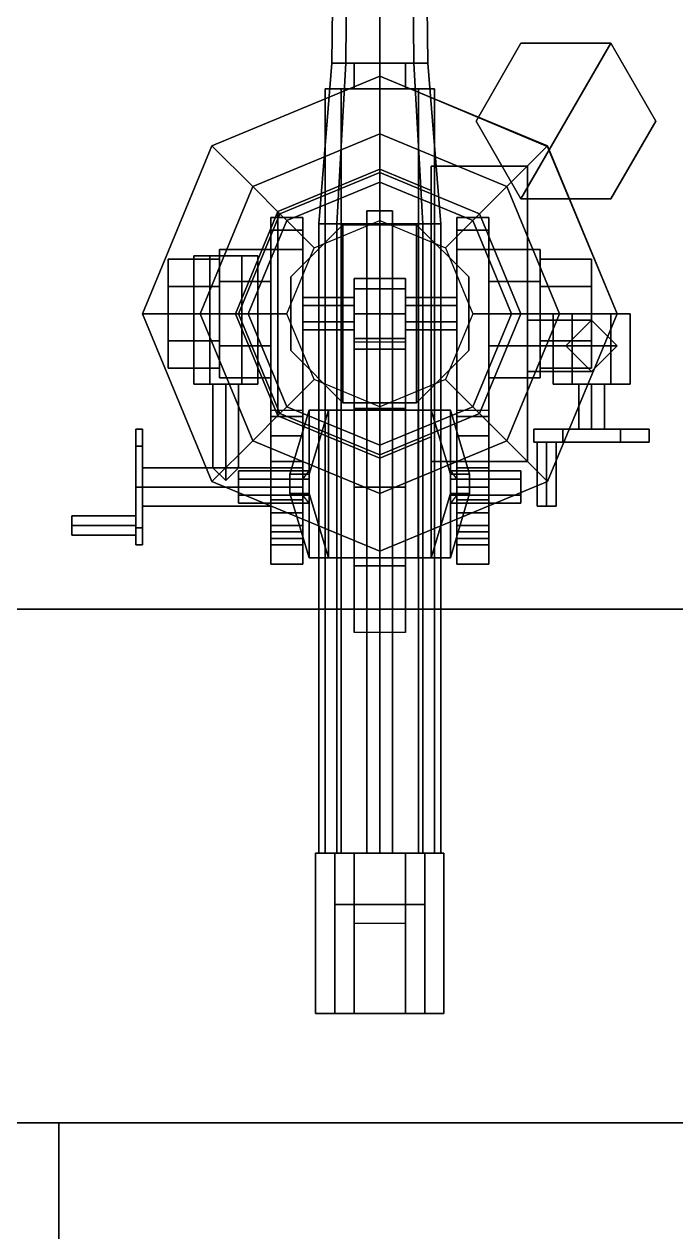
# Model space of a CAD drawing. Extents: x -1.8 to 1.8, y -6.4 to 6.5.
# Drawn here: x -0.554 to 0.461, y 3.57 to 5.451 of the extents above; entities that cross this region are included whole.
import ezdxf

# ---------------------------------------------------------------- set-up
doc = ezdxf.new("R2010")
doc.units = 0
doc.layers.get('0').update_dxf_attribs({"linetype": 'CONTINUOUS'})
for name, color, linetype in [('GUN', 1, 'CONTINUOUS'), ('SLEEVE', 5, 'CONTINUOUS'), ('TURRET', 2, 'CONTINUOUS')]:
    doc.layers.add(name, color=color, linetype=linetype)

msp = doc.modelspace()

# ---------------------------------------------------------------- linework, layer by layer
for points in [[(-1.57, 6, 1.16), (-1.57, 4.54, 1.16), (1.57, 4.54, 1.16), (1.57, 6, 1.16)], [(0, 5.37, 1.16), (-0.2616, 5.2616, 1.16), (-0.2616, 5.2616, 1.37), (0, 5.37, 1.37)], [(0, 5.37, 1.37), (-0.2616, 5.2616, 1.37), (-0.198, 5.198, 1.37), (0, 5.28, 1.37)], [(0.2616, 5.26, 1.16), (0, 5.37, 1.16), (0, 5.37, 1.37), (0.2616, 5.2616, 1.37)], [(0.2616, 5.2616, 1.37), (0, 5.37, 1.37), (0, 5.28, 1.37), (0.198, 5.198, 1.37)], [(0, 5.28, 1.37), (-0.198, 5.198, 1.37), (-0.1556, 5.1556, 1.51), (0, 5.22, 1.51)], [(0.198, 5.198, 1.37), (0, 5.28, 1.37), (0, 5.22, 1.51), (0.1556, 5.1556, 1.51)], [(-0.2616, 5.2616, 1.16), (-0.37, 5, 1.16), (-0.37, 5, 1.37), (-0.2616, 5.2616, 1.37)], [(-0.2616, 5.2616, 1.37), (-0.37, 5, 1.37), (-0.28, 5, 1.37), (-0.198, 5.198, 1.37)], [(0.37, 5, 1.37), (0.2616, 5.2616, 1.37), (0.198, 5.198, 1.37), (0.28, 5, 1.37)], [(0.37, 5, 1.16), (0.2616, 5.26, 1.16), (0.2616, 5.2616, 1.37), (0.37, 5, 1.37)], [(-0.145, 5.145, 1.58), (0, 5.205, 1.58), (0, 5.22, 1.51), (-0.1556, 5.1556, 1.51)], [(0, 5.205, 1.58), (0.145, 5.145, 1.58), (0.1556, 5.1556, 1.51), (0, 5.22, 1.51)], [(-0.198, 5.198, 1.37), (-0.28, 5, 1.37), (-0.22, 5, 1.51), (-0.1556, 5.1556, 1.51)], [(-0.1025, 5.1025, 2.16), (0, 5.145, 2.16), (0, 5.205, 1.58), (-0.145, 5.145, 1.58)], [(0, 5.145, 2.16), (0.1025, 5.1025, 2.16), (0.145, 5.145, 1.58), (0, 5.205, 1.58)], [(0.28, 5, 1.37), (0.198, 5.198, 1.37), (0.1556, 5.1556, 1.51), (0.22, 5, 1.51)], [(-0.205, 5, 1.58), (-0.145, 5.145, 1.58), (-0.1556, 5.1556, 1.51), (-0.22, 5, 1.51)], [(0.145, 5.145, 1.58), (0.205, 5, 1.58), (0.22, 5, 1.51), (0.1556, 5.1556, 1.51)], [(-0.145, 5, 2.16), (-0.1025, 5.1025, 2.16), (-0.145, 5.145, 1.58), (-0.205, 5, 1.58)], [(0.1025, 5.1025, 2.16), (0.145, 5, 2.16), (0.205, 5, 1.58), (0.145, 5.145, 1.58)], [(-0.37, 5, 1.16), (-0.2616, 4.7384, 1.16), (-0.2616, 4.7384, 1.37), (-0.37, 5, 1.37)], [(-0.37, 5, 1.37), (-0.2616, 4.7384, 1.37), (-0.198, 4.802, 1.37), (-0.28, 5, 1.37)], [(-0.28, 5, 1.37), (-0.198, 4.802, 1.37), (-0.1556, 4.8444, 1.51), (-0.22, 5, 1.51)], [(-0.145, 4.855, 1.58), (-0.205, 5, 1.58), (-0.22, 5, 1.51), (-0.1556, 4.8444, 1.51)], [(-0.1025, 4.8975, 2.16), (-0.145, 5, 2.16), (-0.205, 5, 1.58), (-0.145, 4.855, 1.58)], [(0.145, 5, 2.16), (0.1025, 4.8975, 2.16), (0.145, 4.855, 1.58), (0.205, 5, 1.58)], [(0.205, 5, 1.58), (0.145, 4.855, 1.58), (0.1556, 4.8444, 1.51), (0.22, 5, 1.51)], [(0.198, 4.802, 1.37), (0.28, 5, 1.37), (0.22, 5, 1.51), (0.1556, 4.8444, 1.51)], [(0.2616, 4.7384, 1.37), (0.37, 5, 1.37), (0.28, 5, 1.37), (0.198, 4.802, 1.37)], [(0.2616, 4.7384, 1.16), (0.37, 5, 1.16), (0.37, 5, 1.37), (0.2616, 4.7384, 1.37)], [(0, 4.855, 2.16), (-0.1025, 4.8975, 2.16), (-0.145, 4.855, 1.58), (0, 4.795, 1.58)], [(0.1025, 4.8975, 2.16), (0, 4.855, 2.16), (0, 4.795, 1.58), (0.145, 4.855, 1.58)], [(0, 4.795, 1.58), (-0.145, 4.855, 1.58), (-0.1556, 4.8444, 1.51), (0, 4.78, 1.51)], [(0.145, 4.855, 1.58), (0, 4.795, 1.58), (0, 4.78, 1.51), (0.1556, 4.8444, 1.51)], [(-0.198, 4.802, 1.37), (0, 4.72, 1.37), (0, 4.78, 1.51), (-0.1556, 4.8444, 1.51)], [(0, 4.72, 1.37), (0.198, 4.802, 1.37), (0.1556, 4.8444, 1.51), (0, 4.78, 1.51)], [(-0.2616, 4.7384, 1.37), (0, 4.63, 1.37), (0, 4.72, 1.37), (-0.198, 4.802, 1.37)], [(0, 4.63, 1.37), (0.2616, 4.7384, 1.37), (0.198, 4.802, 1.37), (0, 4.72, 1.37)], [(-0.2616, 4.7384, 1.16), (0, 4.63, 1.16), (0, 4.63, 1.37), (-0.2616, 4.7384, 1.37)], [(0, 4.63, 1.16), (0.2616, 4.7384, 1.16), (0.2616, 4.7384, 1.37), (0, 4.63, 1.37)], [(-1.47, 4.54, 1.16), (-1.47, 2.94, 1.16), (1.47, 2.94, 1.16), (1.47, 4.54, 1.16)], [(-1.57, 3.74, 3.1), (-1.57, 0.02, 3.1), (-0.5, 0.38, 4.13), (-0.5, 3.74, 4.13)], [(-1.57, 3.74, 3.1), (-0.5, 3.74, 4.13), (0.5, 3.74, 4.13), (1.57, 3.74, 3.1)], [(-0.5, 3.74, 4.13), (-0.5, 0.38, 4.13), (0.5, 0.38, 4.13), (0.5, 3.74, 4.13)]]:
    msp.add_3dface(points)
at = {"layer": 'GUN'}
for points in [[(-0.075, 5.39, 2.82), (-0.053, 5.39, 2.873), (-0.046, 6.22, 2.866), (-0.065, 6.22, 2.82)], [(-0.053, 5.39, 2.767), (-0.075, 5.39, 2.82), (-0.065, 6.22, 2.82), (-0.046, 6.22, 2.774)], [(-0.053, 5.39, 2.873), (0, 5.39, 2.895), (0, 6.22, 2.885), (-0.046, 6.22, 2.866)], [(0, 5.39, 2.745), (-0.053, 5.39, 2.767), (-0.046, 6.22, 2.774), (0, 6.22, 2.755)], [(0, 5.39, 2.895), (0.053, 5.39, 2.873), (0.046, 6.22, 2.866), (0, 6.22, 2.885)], [(0.053, 5.39, 2.767), (0, 5.39, 2.745), (0, 6.22, 2.755), (0.046, 6.22, 2.774)], [(0.053, 5.39, 2.873), (0.075, 5.39, 2.82), (0.065, 6.22, 2.82), (0.046, 6.22, 2.866)], [(0.075, 5.39, 2.82), (0.053, 5.39, 2.767), (0.046, 6.22, 2.774), (0.065, 6.22, 2.82)], [(-0.075, 5.39, 2.82), (-0.053, 5.39, 2.767), (-0.0672, 5.14, 2.7528), (-0.095, 5.14, 2.82)], [(-0.053, 5.39, 2.873), (-0.075, 5.39, 2.82), (-0.095, 5.14, 2.82), (-0.0672, 5.14, 2.8872)], [(-0.053, 5.39, 2.767), (0, 5.39, 2.745), (0, 5.14, 2.725), (-0.0672, 5.14, 2.7528)], [(0, 5.39, 2.895), (-0.053, 5.39, 2.873), (-0.0672, 5.14, 2.8872), (0, 5.14, 2.915)], [(0, 5.39, 2.745), (0.053, 5.39, 2.767), (0.0672, 5.14, 2.7528), (0, 5.14, 2.725)], [(0.053, 5.39, 2.873), (0, 5.39, 2.895), (0, 5.14, 2.915), (0.0672, 5.14, 2.8872)], [(0.053, 5.39, 2.767), (0.075, 5.39, 2.82), (0.095, 5.14, 2.82), (0.0672, 5.14, 2.7528)], [(0.075, 5.39, 2.82), (0.053, 5.39, 2.873), (0.0672, 5.14, 2.8872), (0.095, 5.14, 2.82)], [(-0.02, 5.16, 2.62), (0, 5.16, 2.6), (0, 4.16, 2.6), (-0.02, 4.16, 2.62)], [(0, 5.16, 2.64), (-0.02, 5.16, 2.62), (-0.02, 4.16, 2.62), (0, 4.16, 2.64)], [(0, 5.16, 2.6), (0.02, 5.16, 2.62), (0.02, 4.16, 2.62), (0, 4.16, 2.6)], [(0.02, 5.16, 2.62), (0, 5.16, 2.64), (0, 4.16, 2.64), (0.02, 4.16, 2.62)], [(-0.095, 5.14, 2.82), (-0.0672, 5.14, 2.7528), (-0.0672, 4.16, 2.7528), (-0.095, 4.16, 2.82)], [(-0.0672, 5.14, 2.8872), (-0.095, 5.14, 2.82), (-0.095, 4.16, 2.82), (-0.0672, 4.16, 2.8872)], [(-0.0672, 5.14, 2.7528), (0, 5.14, 2.725), (0, 4.16, 2.725), (-0.0672, 4.16, 2.7528)], [(0, 5.14, 2.915), (-0.0672, 5.14, 2.8872), (-0.0672, 4.16, 2.8872), (0, 4.16, 2.915)], [(0, 5.14, 2.725), (0.0672, 5.14, 2.7528), (0.0672, 4.16, 2.7528), (0, 4.16, 2.725)], [(0.0672, 5.14, 2.8872), (0, 5.14, 2.915), (0, 4.16, 2.915), (0.0672, 4.16, 2.8872)], [(0.0672, 5.14, 2.7528), (0.095, 5.14, 2.82), (0.095, 4.16, 2.82), (0.0672, 4.16, 2.7528)], [(0.095, 5.14, 2.82), (0.0672, 5.14, 2.8872), (0.0672, 4.16, 2.8872), (0.095, 4.16, 2.82)], [(0.1, 4.16, 2.71), (0.1, 3.91, 2.71), (-0.1, 3.91, 2.71), (-0.1, 4.16, 2.71)], [(0.1, 4.16, 2.92), (0.1, 4.16, 2.71), (-0.1, 4.16, 2.71), (-0.1, 4.16, 2.92)], [(-0.1, 4.16, 2.92), (-0.1, 3.91, 2.92), (0.1, 3.91, 2.92), (0.1, 4.16, 2.92)], [(-0.1, 4.16, 2.71), (-0.1, 3.91, 2.71), (-0.1, 3.91, 2.92), (-0.1, 4.16, 2.92)], [(0.04, 4.16, 2.71), (0.04, 4.16, 2.6), (-0.04, 4.16, 2.6), (-0.04, 4.16, 2.71)], [(-0.04, 4.16, 2.6), (-0.04, 4.08, 2.6), (-0.04, 4.05, 2.71), (-0.04, 4.16, 2.71)], [(0.04, 4.16, 2.6), (0.04, 4.08, 2.6), (-0.04, 4.08, 2.6), (-0.04, 4.16, 2.6)], [(0.04, 4.05, 2.71), (0.04, 4.08, 2.6), (0.04, 4.16, 2.6), (0.04, 4.16, 2.71)], [(0.1, 3.91, 2.92), (0.1, 3.91, 2.71), (0.1, 4.16, 2.71), (0.1, 4.16, 2.92)], [(-0.04, 4.05, 2.71), (-0.04, 4.08, 2.6), (0.04, 4.08, 2.6), (0.04, 4.05, 2.71)], [(-0.1, 3.91, 2.92), (-0.1, 3.91, 2.71), (0.1, 3.91, 2.71), (0.1, 3.91, 2.92)]]:
    msp.add_3dface(points, dxfattribs=at)
at = {"layer": 'SLEEVE'}
for points in [[(-0.04, 5.39, 2.62), (0, 5.39, 2.58), (0.04, 5.39, 2.62), (0, 5.39, 2.66)], [(-0.04, 5.39, 2.62), (0, 5.39, 2.58), (0, 5.35, 2.58), (-0.04, 5.35, 2.62)], [(0, 5.39, 2.66), (-0.04, 5.39, 2.62), (-0.04, 5.35, 2.62), (0, 5.35, 2.66)], [(0, 5.39, 2.58), (0.04, 5.39, 2.62), (0.04, 5.35, 2.62), (0, 5.35, 2.58)], [(0.04, 5.39, 2.62), (0, 5.39, 2.66), (0, 5.35, 2.66), (0.04, 5.35, 2.62)], [(0.085, 5.35, 2.62), (-0.0601, 5.35, 2.5599), (-0.085, 5.35, 2.62), (0.0601, 5.35, 2.6801)], [(0.0601, 5.35, 2.6801), (-0.085, 5.35, 2.62), (-0.0601, 5.35, 2.6801), (0, 5.35, 2.705)], [(-0.085, 5.35, 2.62), (-0.0601, 5.35, 2.5599), (-0.0601, 4.16, 2.5599), (-0.085, 4.16, 2.62)], [(-0.0601, 5.35, 2.6801), (-0.085, 5.35, 2.62), (-0.085, 4.16, 2.62), (-0.0601, 4.16, 2.6801)], [(0.0601, 5.35, 2.5599), (0, 5.35, 2.535), (-0.0601, 5.35, 2.5599), (0.085, 5.35, 2.62)], [(-0.0601, 5.35, 2.5599), (0, 5.35, 2.535), (0, 4.16, 2.535), (-0.0601, 4.16, 2.5599)], [(0, 5.35, 2.705), (-0.0601, 5.35, 2.6801), (-0.0601, 4.16, 2.6801), (0, 4.16, 2.705)], [(0, 5.35, 2.535), (0.0601, 5.35, 2.5599), (0.0601, 4.16, 2.5599), (0, 4.16, 2.535)], [(0.0601, 5.35, 2.6801), (0, 5.35, 2.705), (0, 4.16, 2.705), (0.0601, 4.16, 2.6801)], [(0.0601, 5.35, 2.5599), (0.085, 5.35, 2.62), (0.085, 4.16, 2.62), (0.0601, 4.16, 2.5599)], [(0.085, 5.35, 2.62), (0.0601, 5.35, 2.6801), (0.0601, 4.16, 2.6801), (0.085, 4.16, 2.62)], [(-0.04, 4.9563, 2.5237), (-0.04, 4.8525, 2.4544), (-0.04, 4.6075, 2.4544), (-0.04, 4.5037, 2.5237)], [(0.04, 4.9563, 2.5237), (0.04, 4.8525, 2.4544), (-0.04, 4.8525, 2.4544), (-0.04, 4.9563, 2.5237)], [(0.04, 4.5037, 2.5237), (0.04, 4.6075, 2.4544), (0.04, 4.8525, 2.4544), (0.04, 4.9563, 2.5237)], [(-0.11, 4.75, 2.8), (-0.08, 4.85, 2.74), (-0.11, 4.85, 2.74), (-0.14, 4.75, 2.8)], [(-0.11, 4.85, 2.74), (-0.11, 4.62, 2.74), (-0.14, 4.72, 2.8), (-0.14, 4.75, 2.8)], [(-0.11, 4.72, 2.8), (-0.08, 4.62, 2.74), (-0.08, 4.85, 2.74), (-0.11, 4.75, 2.8)], [(-0.08, 4.85, 2.59), (-0.04, 4.85, 2.53), (-0.06, 4.85, 2.52), (-0.11, 4.85, 2.59)], [(-0.06, 4.85, 2.52), (-0.06, 4.62, 2.52), (-0.11, 4.62, 2.59), (-0.11, 4.85, 2.59)], [(-0.11, 4.85, 2.59), (-0.11, 4.62, 2.59), (-0.11, 4.62, 2.74), (-0.11, 4.85, 2.74)], [(-0.08, 4.85, 2.74), (-0.08, 4.85, 2.59), (-0.11, 4.85, 2.59), (-0.11, 4.85, 2.74)], [(-0.08, 4.62, 2.59), (-0.04, 4.62, 2.53), (-0.04, 4.85, 2.53), (-0.08, 4.85, 2.59)], [(-0.08, 4.62, 2.74), (-0.08, 4.62, 2.59), (-0.08, 4.85, 2.59), (-0.08, 4.85, 2.74)], [(-0.04, 4.85, 2.53), (0.04, 4.85, 2.53), (0.06, 4.85, 2.52), (-0.06, 4.85, 2.52)], [(0.06, 4.85, 2.52), (0.06, 4.62, 2.52), (-0.06, 4.62, 2.52), (-0.06, 4.85, 2.52)], [(-0.04, 4.8525, 2.4544), (-0.04, 4.73, 2.43), (-0.04, 4.73, 2.43), (-0.04, 4.6075, 2.4544)], [(0.04, 4.8525, 2.4544), (0.04, 4.73, 2.43), (-0.04, 4.73, 2.43), (-0.04, 4.8525, 2.4544)], [(-0.04, 4.62, 2.53), (0.04, 4.62, 2.53), (0.04, 4.85, 2.53), (-0.04, 4.85, 2.53)], [(0.04, 4.6075, 2.4544), (0.04, 4.73, 2.43), (0.04, 4.73, 2.43), (0.04, 4.8525, 2.4544)], [(0.11, 4.85, 2.59), (0.06, 4.85, 2.52), (0.04, 4.85, 2.53), (0.08, 4.85, 2.59)], [(0.08, 4.85, 2.59), (0.04, 4.85, 2.53), (0.04, 4.62, 2.53), (0.08, 4.62, 2.59)], [(0.06, 4.62, 2.52), (0.06, 4.85, 2.52), (0.11, 4.85, 2.59), (0.11, 4.62, 2.59)], [(0.11, 4.85, 2.74), (0.11, 4.85, 2.59), (0.08, 4.85, 2.59), (0.08, 4.85, 2.74)], [(0.08, 4.85, 2.59), (0.08, 4.62, 2.59), (0.08, 4.62, 2.74), (0.08, 4.85, 2.74)], [(0.11, 4.75, 2.8), (0.08, 4.85, 2.74), (0.08, 4.62, 2.74), (0.11, 4.72, 2.8)], [(0.14, 4.75, 2.8), (0.11, 4.85, 2.74), (0.08, 4.85, 2.74), (0.11, 4.75, 2.8)], [(0.11, 4.62, 2.74), (0.11, 4.62, 2.59), (0.11, 4.85, 2.59), (0.11, 4.85, 2.74)], [(0.11, 4.62, 2.74), (0.11, 4.85, 2.74), (0.14, 4.75, 2.8), (0.14, 4.72, 2.8)], [(-0.22, 4.705, 2.75), (-0.22, 4.755, 2.75), (-0.22, 4.7425, 2.7283), (-0.22, 4.7175, 2.7283)], [(-0.22, 4.7175, 2.7717), (-0.22, 4.7425, 2.7717), (-0.22, 4.755, 2.75), (-0.22, 4.705, 2.75)], [(-0.11, 4.755, 2.75), (-0.11, 4.7425, 2.7283), (-0.22, 4.7425, 2.7283), (-0.22, 4.755, 2.75)], [(-0.12, 4.7425, 2.7717), (-0.11, 4.755, 2.75), (-0.22, 4.755, 2.75), (-0.22, 4.7425, 2.7717)], [(-0.11, 4.7425, 2.7283), (-0.11, 4.7175, 2.7283), (-0.22, 4.7175, 2.7283), (-0.22, 4.7425, 2.7283)], [(-0.12, 4.7175, 2.7717), (-0.12, 4.7425, 2.7717), (-0.22, 4.7425, 2.7717), (-0.22, 4.7175, 2.7717)], [(-0.14, 4.75, 2.8), (-0.14, 4.72, 2.8), (-0.11, 4.72, 2.8), (-0.11, 4.75, 2.8)], [(0.22, 4.755, 2.75), (0.22, 4.7425, 2.7283), (0.11, 4.7425, 2.7283), (0.11, 4.755, 2.75)], [(0.22, 4.7425, 2.7717), (0.22, 4.755, 2.75), (0.11, 4.755, 2.75), (0.12, 4.7425, 2.7717)], [(0.14, 4.72, 2.8), (0.14, 4.75, 2.8), (0.11, 4.75, 2.8), (0.11, 4.72, 2.8)], [(0.22, 4.7425, 2.7283), (0.22, 4.7175, 2.7283), (0.11, 4.7175, 2.7283), (0.11, 4.7425, 2.7283)], [(0.22, 4.7175, 2.7717), (0.22, 4.7425, 2.7717), (0.12, 4.7425, 2.7717), (0.12, 4.7175, 2.7717)], [(0.22, 4.7175, 2.7283), (0.22, 4.7425, 2.7283), (0.22, 4.755, 2.75), (0.22, 4.705, 2.75)], [(0.22, 4.705, 2.75), (0.22, 4.755, 2.75), (0.22, 4.7425, 2.7717), (0.22, 4.7175, 2.7717)], [(0.04, 4.73, 2.43), (0.04, 4.6075, 2.4544), (-0.04, 4.6075, 2.4544), (-0.04, 4.73, 2.43)], [(-0.11, 4.7175, 2.7283), (-0.11, 4.705, 2.75), (-0.22, 4.705, 2.75), (-0.22, 4.7175, 2.7283)], [(-0.11, 4.705, 2.75), (-0.12, 4.7175, 2.7717), (-0.22, 4.7175, 2.7717), (-0.22, 4.705, 2.75)], [(-0.14, 4.72, 2.8), (-0.11, 4.62, 2.74), (-0.08, 4.62, 2.74), (-0.11, 4.72, 2.8)], [(0.11, 4.72, 2.8), (0.08, 4.62, 2.74), (0.11, 4.62, 2.74), (0.14, 4.72, 2.8)], [(0.22, 4.7175, 2.7283), (0.22, 4.705, 2.75), (0.11, 4.705, 2.75), (0.11, 4.7175, 2.7283)], [(0.22, 4.705, 2.75), (0.22, 4.7175, 2.7717), (0.12, 4.7175, 2.7717), (0.11, 4.705, 2.75)], [(-0.11, 4.62, 2.59), (-0.06, 4.62, 2.52), (-0.04, 4.62, 2.53), (-0.08, 4.62, 2.59)], [(-0.11, 4.62, 2.74), (-0.11, 4.62, 2.59), (-0.08, 4.62, 2.59), (-0.08, 4.62, 2.74)], [(-0.06, 4.62, 2.52), (0.06, 4.62, 2.52), (0.04, 4.62, 2.53), (-0.04, 4.62, 2.53)], [(0.08, 4.62, 2.59), (0.04, 4.62, 2.53), (0.06, 4.62, 2.52), (0.11, 4.62, 2.59)], [(0.08, 4.62, 2.74), (0.08, 4.62, 2.59), (0.11, 4.62, 2.59), (0.11, 4.62, 2.74)], [(0.04, 4.6075, 2.4544), (0.04, 4.5037, 2.5237), (-0.04, 4.5037, 2.5237), (-0.04, 4.6075, 2.4544)], [(0.0601, 4.16, 2.5599), (-0.085, 4.16, 2.62), (-0.0601, 4.16, 2.5599), (0, 4.16, 2.535)], [(0.085, 4.16, 2.62), (-0.0601, 4.16, 2.6801), (-0.085, 4.16, 2.62), (0.0601, 4.16, 2.5599)], [(-0.07, 4.16, 2.71), (-0.07, 3.91, 2.71), (-0.04, 3.91, 2.71), (-0.04, 4.16, 2.71)], [(-0.07, 4.16, 2.57), (-0.07, 4.08, 2.57), (-0.07, 4.08, 2.71), (-0.07, 4.16, 2.71)], [(-0.04, 4.16, 2.71), (-0.04, 4.16, 2.57), (-0.07, 4.16, 2.57), (-0.07, 4.16, 2.71)], [(-0.04, 4.16, 2.57), (-0.04, 4.08, 2.57), (-0.07, 4.08, 2.57), (-0.07, 4.16, 2.57)], [(0.0601, 4.16, 2.6801), (0, 4.16, 2.705), (-0.0601, 4.16, 2.6801), (0.085, 4.16, 2.62)], [(-0.04, 4.08, 2.71), (-0.04, 4.08, 2.57), (-0.04, 4.16, 2.57), (-0.04, 4.16, 2.71)], [(0.07, 4.16, 2.57), (0.07, 4.08, 2.57), (0.04, 4.08, 2.57), (0.04, 4.16, 2.57)], [(0.07, 4.16, 2.71), (0.07, 4.16, 2.57), (0.04, 4.16, 2.57), (0.04, 4.16, 2.71)], [(0.04, 4.16, 2.57), (0.04, 4.08, 2.57), (0.04, 4.08, 2.71), (0.04, 4.16, 2.71)], [(0.04, 4.16, 2.71), (0.04, 3.91, 2.71), (0.07, 3.91, 2.71), (0.07, 4.16, 2.71)], [(0.07, 4.08, 2.71), (0.07, 4.08, 2.57), (0.07, 4.16, 2.57), (0.07, 4.16, 2.71)], [(-0.07, 4.08, 2.63), (-0.07, 4.08, 2.57), (-0.04, 4.08, 2.57), (-0.04, 4.08, 2.63)], [(-0.07, 4.08, 2.63), (-0.07, 3.91, 2.63), (-0.07, 3.91, 2.71), (-0.07, 4.08, 2.71)], [(-0.04, 4.08, 2.63), (-0.04, 3.91, 2.63), (-0.07, 3.91, 2.63), (-0.07, 4.08, 2.63)], [(-0.04, 3.91, 2.71), (-0.04, 3.91, 2.63), (-0.04, 4.08, 2.63), (-0.04, 4.08, 2.71)], [(0.07, 4.08, 2.63), (0.07, 3.91, 2.63), (0.04, 3.91, 2.63), (0.04, 4.08, 2.63)], [(0.04, 4.08, 2.63), (0.04, 3.91, 2.63), (0.04, 3.91, 2.71), (0.04, 4.08, 2.71)], [(0.04, 4.08, 2.63), (0.04, 4.08, 2.57), (0.07, 4.08, 2.57), (0.07, 4.08, 2.63)], [(0.07, 3.91, 2.71), (0.07, 3.91, 2.63), (0.07, 4.08, 2.63), (0.07, 4.08, 2.71)], [(-0.07, 3.91, 2.71), (-0.07, 3.91, 2.63), (-0.04, 3.91, 2.63), (-0.04, 3.91, 2.71)], [(0.04, 3.91, 2.71), (0.04, 3.91, 2.63), (0.07, 3.91, 2.63), (0.07, 3.91, 2.71)]]:
    msp.add_3dface(points, dxfattribs=at)
at = {"layer": 'TURRET'}
for points in [[(0.36, 5.4212, 2.08), (0.22, 5.1788, 2.08), (0.15, 5.3, 2.08), (0.22, 5.4212, 2.08)], [(0.22, 5.1788, 2.12), (0.36, 5.4212, 2.12), (0.22, 5.4212, 2.12), (0.15, 5.3, 2.12)], [(0.22, 5.4212, 2.08), (0.15, 5.3, 2.08), (0.15, 5.3, 2.12), (0.22, 5.4212, 2.12)], [(0.43, 5.3, 2.08), (0.36, 5.1788, 2.08), (0.22, 5.1788, 2.08), (0.36, 5.4212, 2.08)], [(0.36, 5.1788, 2.12), (0.43, 5.3, 2.12), (0.36, 5.4212, 2.12), (0.22, 5.1788, 2.12)], [(0.36, 5.4212, 2.08), (0.22, 5.4212, 2.08), (0.22, 5.4212, 2.12), (0.36, 5.4212, 2.12)], [(0.43, 5.3, 2.08), (0.36, 5.4212, 2.08), (0.36, 5.4212, 2.12), (0.43, 5.3, 2.12)], [(0.15, 5.3, 2.08), (0.22, 5.1788, 2.08), (0.22, 5.1788, 2.12), (0.15, 5.3, 2.12)], [(0.36, 5.1788, 2.08), (0.43, 5.3, 2.08), (0.43, 5.3, 2.12), (0.36, 5.1788, 2.12)], [(0.23, 4.77, 1.67), (0.08, 4.77, 1.67), (0.08, 5.23, 1.67), (0.23, 5.23, 1.67)], [(0.08, 5.23, 2.26), (0.08, 5.23, 1.67), (0.08, 4.77, 1.67), (0.08, 4.77, 2.26)], [(0.23, 5.23, 1.67), (0.08, 5.23, 1.67), (0.08, 5.23, 2.26), (0.23, 5.23, 2.26)], [(0.23, 5.23, 2.26), (0.08, 5.23, 2.26), (0.08, 4.77, 2.26), (0.23, 4.77, 2.26)], [(0.23, 4.77, 2.26), (0.23, 4.77, 1.67), (0.23, 5.23, 1.67), (0.23, 5.23, 2.26)], [(0, 5.225, 2.26), (-0.1591, 5.1591, 2.26), (-0.1591, 4.8409, 2.26), (0, 4.775, 2.26)], [(0, 4.775, 2.16), (-0.1591, 4.8409, 2.16), (-0.1591, 5.1591, 2.16), (0, 5.225, 2.16)], [(0, 5.225, 2.16), (-0.1591, 5.1591, 2.16), (-0.1591, 5.1591, 2.26), (0, 5.225, 2.26)], [(0.08, 4.8081, 2.16), (0, 4.775, 2.16), (0, 5.225, 2.16), (0.08, 5.1919, 2.16)], [(0.08, 5.1919, 2.16), (0, 5.225, 2.16), (0, 5.225, 2.26), (0.08, 5.1919, 2.26)], [(0.08, 5.1919, 2.26), (0, 5.225, 2.26), (0, 4.775, 2.26), (0.08, 4.8081, 2.26)], [(0.22, 5.1788, 2.08), (0.36, 5.1788, 2.08), (0.36, 5.1788, 2.12), (0.22, 5.1788, 2.12)], [(-0.1591, 5.1591, 2.26), (-0.225, 5, 2.26), (-0.225, 5, 2.26), (-0.1591, 4.8409, 2.26)], [(-0.1591, 4.8409, 2.16), (-0.225, 5, 2.16), (-0.225, 5, 2.16), (-0.1591, 5.1591, 2.16)], [(-0.1591, 5.1591, 2.16), (-0.225, 5, 2.16), (-0.225, 5, 2.26), (-0.1591, 5.1591, 2.26)], [(-0.17, 5.15, 2.37), (-0.17, 4.85, 2.37), (-0.17, 4.84, 2.42), (-0.17, 5.15, 2.52)], [(-0.12, 5.15, 2.52), (-0.12, 5.15, 2.37), (-0.17, 5.15, 2.37), (-0.17, 5.15, 2.52)], [(-0.12, 5.13, 2.56), (-0.12, 5.15, 2.52), (-0.17, 5.15, 2.52), (-0.17, 5.13, 2.56)], [(-0.17, 5.15, 2.52), (-0.17, 4.84, 2.42), (-0.17, 4.81, 2.49), (-0.17, 5.13, 2.56)], [(-0.1386, 4.9426, 2.37), (-0.0574, 4.8614, 2.37), (-0.0574, 5.1386, 2.37), (-0.1386, 5.0574, 2.37)], [(-0.0574, 5.1386, 2.26), (-0.1386, 5.0574, 2.26), (-0.1386, 5.0574, 2.37), (-0.0574, 5.1386, 2.37)], [(-0.12, 4.84, 2.42), (-0.12, 4.85, 2.37), (-0.12, 5.15, 2.37), (-0.12, 5.15, 2.52)], [(-0.12, 4.81, 2.49), (-0.12, 4.84, 2.42), (-0.12, 5.15, 2.52), (-0.12, 5.13, 2.56)], [(-0.0574, 4.8614, 2.37), (-0.0574, 4.8614, 2.28), (-0.0574, 5.1386, 2.28), (-0.0574, 5.1386, 2.37)], [(-0.0574, 4.8614, 2.28), (0.0574, 4.8614, 2.28), (0.0574, 5.1386, 2.28), (-0.0574, 5.1386, 2.28)], [(0.0574, 5.1386, 2.26), (-0.0574, 5.1386, 2.26), (-0.0574, 5.1386, 2.28), (0.0574, 5.1386, 2.28)], [(0.0574, 4.8614, 2.37), (0.1386, 4.9426, 2.37), (0.1386, 5.0574, 2.37), (0.0574, 5.1386, 2.37)], [(0.0574, 4.8614, 2.28), (0.0574, 4.8614, 2.37), (0.0574, 5.1386, 2.37), (0.0574, 5.1386, 2.28)], [(0.1386, 5.0574, 2.26), (0.0574, 5.1386, 2.26), (0.0574, 5.1386, 2.37), (0.1386, 5.0574, 2.37)], [(0.12, 5.15, 2.37), (0.12, 4.85, 2.37), (0.12, 4.84, 2.42), (0.12, 5.15, 2.52)], [(0.17, 5.15, 2.52), (0.17, 5.15, 2.37), (0.12, 5.15, 2.37), (0.12, 5.15, 2.52)], [(0.17, 5.13, 2.56), (0.17, 5.15, 2.52), (0.12, 5.15, 2.52), (0.12, 5.13, 2.56)], [(0.12, 5.15, 2.52), (0.12, 4.84, 2.42), (0.12, 4.81, 2.49), (0.12, 5.13, 2.56)], [(0.17, 4.84, 2.42), (0.17, 4.85, 2.37), (0.17, 5.15, 2.37), (0.17, 5.15, 2.52)], [(0.17, 4.81, 2.49), (0.17, 4.84, 2.42), (0.17, 5.15, 2.52), (0.17, 5.13, 2.56)], [(-0.17, 5.13, 2.56), (-0.17, 4.81, 2.49), (-0.17, 4.76, 2.54), (-0.17, 5.1, 2.59)], [(-0.12, 5.1, 2.59), (-0.12, 5.13, 2.56), (-0.17, 5.13, 2.56), (-0.17, 5.1, 2.59)], [(-0.12, 4.76, 2.54), (-0.12, 4.81, 2.49), (-0.12, 5.13, 2.56), (-0.12, 5.1, 2.59)], [(0.12, 5.13, 2.56), (0.12, 4.81, 2.49), (0.12, 4.76, 2.54), (0.12, 5.1, 2.59)], [(0.17, 5.1, 2.59), (0.17, 5.13, 2.56), (0.12, 5.13, 2.56), (0.12, 5.1, 2.59)], [(0.17, 4.76, 2.54), (0.17, 4.81, 2.49), (0.17, 5.13, 2.56), (0.17, 5.1, 2.59)], [(-0.17, 5.05, 2.5866), (-0.17, 5.1, 2.5), (-0.25, 5.1, 2.5), (-0.25, 5.05, 2.5866)], [(-0.25, 5.05, 2.5866), (-0.25, 5.1, 2.5), (-0.25, 5.085, 2.5), (-0.25, 5.0425, 2.5736)], [(-0.17, 5.1, 2.5), (-0.17, 5.05, 2.4134), (-0.25, 5.05, 2.4134), (-0.25, 5.1, 2.5)], [(-0.25, 5.1, 2.5), (-0.25, 5.05, 2.4134), (-0.25, 5.0425, 2.4264), (-0.25, 5.085, 2.5)], [(-0.17, 5.1, 2.59), (-0.17, 4.76, 2.54), (-0.17, 4.71, 2.57), (-0.17, 4.81, 2.7)], [(-0.12, 4.81, 2.7), (-0.12, 5.1, 2.59), (-0.17, 5.1, 2.59), (-0.17, 4.81, 2.7)], [(-0.12, 4.71, 2.57), (-0.12, 4.76, 2.54), (-0.12, 5.1, 2.59), (-0.12, 4.81, 2.7)], [(0.12, 5.1, 2.59), (0.12, 4.76, 2.54), (0.12, 4.71, 2.57), (0.12, 4.81, 2.7)], [(0.17, 4.81, 2.7), (0.17, 5.1, 2.59), (0.12, 5.1, 2.59), (0.12, 4.81, 2.7)], [(0.17, 5.1, 2.5), (0.17, 5.05, 2.5866), (0.25, 5.05, 2.5866), (0.25, 5.1, 2.5)], [(0.17, 4.71, 2.57), (0.17, 4.76, 2.54), (0.17, 5.1, 2.59), (0.17, 4.81, 2.7)], [(0.17, 5.05, 2.4134), (0.17, 5.1, 2.5), (0.25, 5.1, 2.5), (0.25, 5.05, 2.4134)], [(0.25, 5.1, 2.5), (0.25, 5.05, 2.5866), (0.25, 5.0425, 2.5736), (0.25, 5.085, 2.5)], [(0.25, 5.05, 2.4134), (0.25, 5.1, 2.5), (0.25, 5.085, 2.5), (0.25, 5.0425, 2.4264)], [(-0.25, 5.0425, 2.5736), (-0.25, 5.085, 2.5), (-0.33, 5.085, 2.5), (-0.33, 5.0425, 2.5736)], [(-0.33, 4.9575, 2.5736), (-0.33, 5.0425, 2.5736), (-0.33, 5.085, 2.5), (-0.33, 4.915, 2.5)], [(-0.25, 5.085, 2.5), (-0.25, 5.0425, 2.4264), (-0.33, 5.0425, 2.4264), (-0.33, 5.085, 2.5)], [(-0.33, 4.915, 2.5), (-0.33, 5.085, 2.5), (-0.33, 5.0425, 2.4264), (-0.33, 4.9575, 2.4264)], [(-0.29, 4.89, 2.63), (-0.265, 4.89, 2.6733), (-0.265, 5.09, 2.6733), (-0.29, 5.09, 2.63)], [(-0.265, 4.89, 2.5867), (-0.29, 4.89, 2.63), (-0.29, 5.09, 2.63), (-0.265, 5.09, 2.5867)], [(-0.265, 5.09, 2.6733), (-0.215, 5.09, 2.6733), (-0.19, 5.09, 2.63), (-0.29, 5.09, 2.63)], [(-0.29, 5.09, 2.63), (-0.19, 5.09, 2.63), (-0.215, 5.09, 2.5867), (-0.265, 5.09, 2.5867)], [(-0.265, 4.89, 2.6733), (-0.215, 4.89, 2.6733), (-0.215, 5.09, 2.6733), (-0.265, 5.09, 2.6733)], [(-0.215, 4.89, 2.5867), (-0.265, 4.89, 2.5867), (-0.265, 5.09, 2.5867), (-0.215, 5.09, 2.5867)], [(-0.215, 4.89, 2.6733), (-0.19, 4.89, 2.63), (-0.19, 5.09, 2.63), (-0.215, 5.09, 2.6733)], [(-0.19, 4.89, 2.63), (-0.215, 4.89, 2.5867), (-0.215, 5.09, 2.5867), (-0.19, 5.09, 2.63)], [(0.25, 5.085, 2.5), (0.25, 5.0425, 2.5736), (0.33, 5.0425, 2.5736), (0.33, 5.085, 2.5)], [(0.25, 5.0425, 2.4264), (0.25, 5.085, 2.5), (0.33, 5.085, 2.5), (0.33, 5.0425, 2.4264)], [(0.33, 4.915, 2.5), (0.33, 5.085, 2.5), (0.33, 5.0425, 2.5736), (0.33, 4.9575, 2.5736)], [(0.33, 4.9575, 2.4264), (0.33, 5.0425, 2.4264), (0.33, 5.085, 2.5), (0.33, 4.915, 2.5)], [(-0.25, 4.9575, 2.5736), (-0.25, 5.0425, 2.5736), (-0.33, 5.0425, 2.5736), (-0.33, 4.9575, 2.5736)], [(-0.25, 5.0425, 2.4264), (-0.25, 4.9575, 2.4264), (-0.33, 4.9575, 2.4264), (-0.33, 5.0425, 2.4264)], [(-0.17, 4.95, 2.5866), (-0.17, 5.05, 2.5866), (-0.25, 5.05, 2.5866), (-0.25, 4.95, 2.5866)], [(-0.25, 4.95, 2.5866), (-0.25, 5.05, 2.5866), (-0.25, 5.0425, 2.5736), (-0.25, 4.9575, 2.5736)], [(-0.17, 5.05, 2.4134), (-0.17, 4.95, 2.4134), (-0.25, 4.95, 2.4134), (-0.25, 5.05, 2.4134)], [(-0.25, 5.05, 2.4134), (-0.25, 4.95, 2.4134), (-0.25, 4.9575, 2.4264), (-0.25, 5.0425, 2.4264)], [(-0.1386, 5.0574, 2.26), (-0.1386, 4.9426, 2.26), (-0.1386, 4.9426, 2.37), (-0.1386, 5.0574, 2.37)], [(0.04, 5.0389, 2.5389), (0.04, 5.055, 2.5), (-0.04, 5.055, 2.5), (-0.04, 5.0389, 2.5389)], [(0.04, 5.055, 2.5), (0.04, 5.0389, 2.4611), (-0.04, 5.0389, 2.4611), (-0.04, 5.055, 2.5)], [(-0.04, 4.945, 2.5), (-0.04, 5.0389, 2.5389), (-0.04, 5.055, 2.5), (-0.04, 4.9611, 2.4611)], [(-0.04, 4.9611, 2.4611), (-0.04, 5.055, 2.5), (-0.04, 5.0389, 2.4611), (-0.04, 5, 2.445)], [(0.04, 4.9611, 2.5389), (0.04, 5.055, 2.5), (0.04, 5.0389, 2.5389), (0.04, 5, 2.555)], [(0.04, 4.945, 2.5), (0.04, 5.0389, 2.4611), (0.04, 5.055, 2.5), (0.04, 4.9611, 2.5389)], [(0.1386, 4.9426, 2.26), (0.1386, 5.0574, 2.26), (0.1386, 5.0574, 2.37), (0.1386, 4.9426, 2.37)], [(0.17, 5.05, 2.5866), (0.17, 4.95, 2.5866), (0.25, 4.95, 2.5866), (0.25, 5.05, 2.5866)], [(0.17, 4.95, 2.4134), (0.17, 5.05, 2.4134), (0.25, 5.05, 2.4134), (0.25, 4.95, 2.4134)], [(0.25, 5.05, 2.5866), (0.25, 4.95, 2.5866), (0.25, 4.9575, 2.5736), (0.25, 5.0425, 2.5736)], [(0.25, 4.95, 2.4134), (0.25, 5.05, 2.4134), (0.25, 5.0425, 2.4264), (0.25, 4.9575, 2.4264)], [(0.25, 5.0425, 2.5736), (0.25, 4.9575, 2.5736), (0.33, 4.9575, 2.5736), (0.33, 5.0425, 2.5736)], [(0.25, 4.9575, 2.4264), (0.25, 5.0425, 2.4264), (0.33, 5.0425, 2.4264), (0.33, 4.9575, 2.4264)], [(-0.04, 5.0125, 2.5217), (-0.04, 5.025, 2.5), (-0.12, 5.025, 2.5), (-0.12, 5.0125, 2.5217)], [(-0.04, 5.025, 2.5), (-0.04, 5.0125, 2.4783), (-0.12, 5.0125, 2.4783), (-0.12, 5.025, 2.5)], [(0.04, 5, 2.555), (0.04, 5.0389, 2.5389), (-0.04, 5.0389, 2.5389), (-0.04, 5, 2.555)], [(-0.04, 4.9611, 2.5389), (-0.04, 5, 2.555), (-0.04, 5.0389, 2.5389), (-0.04, 4.945, 2.5)], [(0.04, 5.0389, 2.4611), (0.04, 5, 2.445), (-0.04, 5, 2.445), (-0.04, 5.0389, 2.4611)], [(0.04, 4.9611, 2.4611), (0.04, 5, 2.445), (0.04, 5.0389, 2.4611), (0.04, 4.945, 2.5)], [(0.12, 5.025, 2.5), (0.12, 5.0125, 2.4783), (0.04, 5.0125, 2.4783), (0.04, 5.025, 2.5)], [(0.12, 5.0125, 2.5217), (0.12, 5.025, 2.5), (0.04, 5.025, 2.5), (0.04, 5.0125, 2.5217)], [(-0.04, 4.9875, 2.5217), (-0.04, 5.0125, 2.5217), (-0.12, 5.0125, 2.5217), (-0.12, 4.9875, 2.5217)], [(-0.04, 5.0125, 2.4783), (-0.04, 4.9875, 2.4783), (-0.12, 4.9875, 2.4783), (-0.12, 5.0125, 2.4783)], [(0.12, 5.0125, 2.4783), (0.12, 4.9875, 2.4783), (0.04, 4.9875, 2.4783), (0.04, 5.0125, 2.4783)], [(0.12, 4.9875, 2.5217), (0.12, 5.0125, 2.5217), (0.04, 5.0125, 2.5217), (0.04, 4.9875, 2.5217)], [(-0.225, 5, 2.16), (-0.1591, 4.8409, 2.16), (-0.1591, 4.8409, 2.26), (-0.225, 5, 2.26)], [(-0.04, 4.975, 2.5), (-0.04, 4.9875, 2.5217), (-0.12, 4.9875, 2.5217), (-0.12, 4.975, 2.5)], [(-0.04, 4.9875, 2.4783), (-0.04, 4.975, 2.5), (-0.12, 4.975, 2.5), (-0.12, 4.9875, 2.4783)], [(0.04, 4.9611, 2.5389), (0.04, 5, 2.555), (-0.04, 5, 2.555), (-0.04, 4.9611, 2.5389)], [(0.04, 5, 2.445), (0.04, 4.9611, 2.4611), (-0.04, 4.9611, 2.4611), (-0.04, 5, 2.445)], [(0.12, 4.9875, 2.4783), (0.12, 4.975, 2.5), (0.04, 4.975, 2.5), (0.04, 4.9875, 2.4783)], [(0.12, 4.975, 2.5), (0.12, 4.9875, 2.5217), (0.04, 4.9875, 2.5217), (0.04, 4.975, 2.5)], [(0.33, 4.99, 2.12), (0.37, 4.95, 2.08), (0.23, 4.95, 2.08), (0.23, 4.99, 2.12)], [(0.29, 4.95, 2.16), (0.33, 4.99, 2.12), (0.23, 4.99, 2.12), (0.23, 4.95, 2.16)], [(0.27, 5, 2.28), (0.3, 5, 2.228), (0.3, 4.89, 2.228), (0.27, 4.89, 2.28)], [(0.3, 5, 2.332), (0.27, 5, 2.28), (0.27, 4.89, 2.28), (0.3, 4.89, 2.332)], [(0.3, 5, 2.332), (0.36, 5, 2.332), (0.39, 5, 2.28), (0.27, 5, 2.28)], [(0.27, 5, 2.28), (0.39, 5, 2.28), (0.36, 5, 2.228), (0.3, 5, 2.228)], [(0.33, 4.99, 2.12), (0.29, 4.95, 2.16), (0.29, 4.95, 2.25), (0.33, 4.99, 2.25)], [(0.3, 5, 2.228), (0.36, 5, 2.228), (0.36, 4.89, 2.228), (0.3, 4.89, 2.228)], [(0.36, 5, 2.332), (0.3, 5, 2.332), (0.3, 4.89, 2.332), (0.36, 4.89, 2.332)], [(0.37, 4.95, 2.08), (0.33, 4.99, 2.12), (0.33, 4.99, 2.25), (0.37, 4.95, 2.25)], [(0.36, 5, 2.228), (0.39, 5, 2.28), (0.39, 4.89, 2.28), (0.36, 4.89, 2.228)], [(0.39, 5, 2.28), (0.36, 5, 2.332), (0.36, 4.89, 2.332), (0.39, 4.89, 2.28)], [(-0.25, 4.915, 2.5), (-0.25, 4.9575, 2.5736), (-0.33, 4.9575, 2.5736), (-0.33, 4.915, 2.5)], [(-0.25, 4.9575, 2.4264), (-0.25, 4.915, 2.5), (-0.33, 4.915, 2.5), (-0.33, 4.9575, 2.4264)], [(-0.25, 4.9, 2.5), (-0.25, 4.95, 2.5866), (-0.25, 4.9575, 2.5736), (-0.25, 4.915, 2.5)], [(-0.25, 4.95, 2.4134), (-0.25, 4.9, 2.5), (-0.25, 4.915, 2.5), (-0.25, 4.9575, 2.4264)], [(-0.17, 4.9, 2.5), (-0.17, 4.95, 2.5866), (-0.25, 4.95, 2.5866), (-0.25, 4.9, 2.5)], [(-0.17, 4.95, 2.4134), (-0.17, 4.9, 2.5), (-0.25, 4.9, 2.5), (-0.25, 4.95, 2.4134)], [(0.04, 4.945, 2.5), (0.04, 4.9611, 2.5389), (-0.04, 4.9611, 2.5389), (-0.04, 4.945, 2.5)], [(0.04, 4.9611, 2.4611), (0.04, 4.945, 2.5), (-0.04, 4.945, 2.5), (-0.04, 4.9611, 2.4611)], [(0.17, 4.95, 2.5866), (0.17, 4.9, 2.5), (0.25, 4.9, 2.5), (0.25, 4.95, 2.5866)], [(0.17, 4.9, 2.5), (0.17, 4.95, 2.4134), (0.25, 4.95, 2.4134), (0.25, 4.9, 2.5)], [(0.37, 4.95, 2.08), (0.33, 4.91, 2.12), (0.23, 4.91, 2.12), (0.23, 4.95, 2.08)], [(0.33, 4.91, 2.12), (0.29, 4.95, 2.16), (0.23, 4.95, 2.16), (0.23, 4.91, 2.12)], [(0.25, 4.95, 2.5866), (0.25, 4.9, 2.5), (0.25, 4.915, 2.5), (0.25, 4.9575, 2.5736)], [(0.25, 4.9575, 2.5736), (0.25, 4.915, 2.5), (0.33, 4.915, 2.5), (0.33, 4.9575, 2.5736)], [(0.25, 4.9, 2.5), (0.25, 4.95, 2.4134), (0.25, 4.9575, 2.4264), (0.25, 4.915, 2.5)], [(0.25, 4.915, 2.5), (0.25, 4.9575, 2.4264), (0.33, 4.9575, 2.4264), (0.33, 4.915, 2.5)], [(0.29, 4.95, 2.16), (0.33, 4.91, 2.12), (0.33, 4.91, 2.25), (0.29, 4.95, 2.25)], [(0.33, 4.91, 2.12), (0.37, 4.95, 2.08), (0.37, 4.95, 2.25), (0.33, 4.91, 2.25)], [(-0.1386, 4.9426, 2.26), (-0.0574, 4.8614, 2.26), (-0.0574, 4.8614, 2.37), (-0.1386, 4.9426, 2.37)], [(0.0574, 4.8614, 2.26), (0.1386, 4.9426, 2.26), (0.1386, 4.9426, 2.37), (0.0574, 4.8614, 2.37)], [(-0.29, 4.89, 2.63), (-0.19, 4.89, 2.63), (-0.215, 4.89, 2.6733), (-0.265, 4.89, 2.6733)], [(-0.265, 4.89, 2.5867), (-0.215, 4.89, 2.5867), (-0.19, 4.89, 2.63), (-0.29, 4.89, 2.63)], [(-0.26, 4.76, 2.63), (-0.24, 4.74, 2.65), (-0.24, 4.89, 2.65), (-0.26, 4.89, 2.63)], [(-0.24, 4.74, 2.61), (-0.26, 4.76, 2.63), (-0.26, 4.89, 2.63), (-0.24, 4.89, 2.61)], [(-0.24, 4.74, 2.65), (-0.22, 4.76, 2.63), (-0.22, 4.89, 2.63), (-0.24, 4.89, 2.65)], [(-0.22, 4.76, 2.63), (-0.24, 4.74, 2.61), (-0.24, 4.89, 2.61), (-0.22, 4.89, 2.63)], [(0.36, 4.89, 2.332), (0.3, 4.89, 2.332), (0.27, 4.89, 2.28), (0.39, 4.89, 2.28)], [(0.39, 4.89, 2.28), (0.27, 4.89, 2.28), (0.3, 4.89, 2.228), (0.36, 4.89, 2.228)], [(0.31, 4.89, 2.28), (0.33, 4.89, 2.26), (0.33, 4.82, 2.26), (0.31, 4.82, 2.28)], [(0.33, 4.89, 2.3), (0.31, 4.89, 2.28), (0.31, 4.82, 2.28), (0.33, 4.82, 2.3)], [(0.33, 4.89, 2.26), (0.35, 4.89, 2.28), (0.35, 4.82, 2.28), (0.33, 4.82, 2.26)], [(0.35, 4.89, 2.28), (0.33, 4.89, 2.3), (0.33, 4.82, 2.3), (0.35, 4.82, 2.28)], [(-0.0574, 4.8614, 2.26), (0.0574, 4.8614, 2.26), (0.0574, 4.8614, 2.28), (-0.0574, 4.8614, 2.28)], [(-0.17, 4.84, 2.42), (-0.17, 4.85, 2.37), (-0.12, 4.85, 2.37), (-0.12, 4.84, 2.42)], [(-0.17, 4.81, 2.49), (-0.17, 4.84, 2.42), (-0.12, 4.84, 2.42), (-0.12, 4.81, 2.49)], [(-0.1591, 4.8409, 2.16), (0, 4.775, 2.16), (0, 4.775, 2.26), (-0.1591, 4.8409, 2.26)], [(0.12, 4.84, 2.42), (0.12, 4.85, 2.37), (0.17, 4.85, 2.37), (0.17, 4.84, 2.42)], [(0.12, 4.81, 2.49), (0.12, 4.84, 2.42), (0.17, 4.84, 2.42), (0.17, 4.81, 2.49)], [(-0.38, 4.82, 2.63), (-0.38, 4.7936, 2.6936), (-0.37, 4.7936, 2.6936), (-0.37, 4.82, 2.63)], [(-0.38, 4.7936, 2.5664), (-0.38, 4.82, 2.63), (-0.37, 4.82, 2.63), (-0.37, 4.7936, 2.5664)], [(-0.38, 4.7936, 2.5664), (-0.38, 4.64, 2.63), (-0.38, 4.6664, 2.6936), (-0.38, 4.82, 2.63)], [(-0.38, 4.82, 2.63), (-0.38, 4.6664, 2.6936), (-0.38, 4.73, 2.72), (-0.38, 4.7936, 2.6936)], [(-0.37, 4.7936, 2.6936), (-0.37, 4.64, 2.63), (-0.37, 4.6664, 2.5664), (-0.37, 4.82, 2.63)], [(-0.37, 4.82, 2.63), (-0.37, 4.6664, 2.5664), (-0.37, 4.73, 2.54), (-0.37, 4.7936, 2.5664)], [(0.24, 4.82, 2.28), (0.285, 4.82, 2.2021), (0.285, 4.8, 2.2021), (0.24, 4.8, 2.28)], [(0.285, 4.82, 2.3579), (0.24, 4.82, 2.28), (0.24, 4.8, 2.28), (0.285, 4.8, 2.3579)], [(0.24, 4.82, 2.28), (0.42, 4.82, 2.28), (0.375, 4.82, 2.2021), (0.285, 4.82, 2.2021)], [(0.285, 4.82, 2.3579), (0.375, 4.82, 2.3579), (0.42, 4.82, 2.28), (0.24, 4.82, 2.28)], [(0.285, 4.82, 2.2021), (0.375, 4.82, 2.2021), (0.375, 4.8, 2.2021), (0.285, 4.8, 2.2021)], [(0.375, 4.82, 2.3579), (0.285, 4.82, 2.3579), (0.285, 4.8, 2.3579), (0.375, 4.8, 2.3579)], [(0.375, 4.82, 2.2021), (0.42, 4.82, 2.28), (0.42, 4.8, 2.28), (0.375, 4.8, 2.2021)], [(0.42, 4.82, 2.28), (0.375, 4.82, 2.3579), (0.375, 4.8, 2.3579), (0.42, 4.8, 2.28)], [(-0.17, 4.76, 2.54), (-0.17, 4.81, 2.49), (-0.12, 4.81, 2.49), (-0.12, 4.76, 2.54)], [(-0.17, 4.81, 2.7), (-0.17, 4.71, 2.57), (-0.17, 4.67, 2.61), (-0.17, 4.81, 2.76)], [(-0.12, 4.81, 2.76), (-0.12, 4.81, 2.7), (-0.17, 4.81, 2.7), (-0.17, 4.81, 2.76)], [(-0.17, 4.81, 2.76), (-0.17, 4.67, 2.61), (-0.17, 4.65, 2.66), (-0.17, 4.77, 2.8)], [(-0.12, 4.77, 2.8), (-0.12, 4.81, 2.76), (-0.17, 4.81, 2.76), (-0.17, 4.77, 2.8)], [(-0.12, 4.67, 2.61), (-0.12, 4.71, 2.57), (-0.12, 4.81, 2.7), (-0.12, 4.81, 2.76)], [(-0.12, 4.65, 2.66), (-0.12, 4.67, 2.61), (-0.12, 4.81, 2.76), (-0.12, 4.77, 2.8)], [(0, 4.775, 2.16), (0.08, 4.8081, 2.16), (0.08, 4.8081, 2.26), (0, 4.775, 2.26)], [(0.12, 4.76, 2.54), (0.12, 4.81, 2.49), (0.17, 4.81, 2.49), (0.17, 4.76, 2.54)], [(0.12, 4.81, 2.7), (0.12, 4.71, 2.57), (0.12, 4.67, 2.61), (0.12, 4.81, 2.76)], [(0.17, 4.81, 2.76), (0.17, 4.81, 2.7), (0.12, 4.81, 2.7), (0.12, 4.81, 2.76)], [(0.12, 4.81, 2.76), (0.12, 4.67, 2.61), (0.12, 4.65, 2.66), (0.12, 4.77, 2.8)], [(0.17, 4.77, 2.8), (0.17, 4.81, 2.76), (0.12, 4.81, 2.76), (0.12, 4.77, 2.8)], [(0.17, 4.67, 2.61), (0.17, 4.71, 2.57), (0.17, 4.81, 2.7), (0.17, 4.81, 2.76)], [(0.17, 4.65, 2.66), (0.17, 4.67, 2.61), (0.17, 4.81, 2.76), (0.17, 4.77, 2.8)], [(0.375, 4.8, 2.3579), (0.285, 4.8, 2.3579), (0.24, 4.8, 2.28), (0.42, 4.8, 2.28)], [(0.42, 4.8, 2.28), (0.24, 4.8, 2.28), (0.285, 4.8, 2.2021), (0.375, 4.8, 2.2021)], [(0.26, 4.8, 2.295), (0.245, 4.8, 2.28), (0.245, 4.7, 2.28), (0.26, 4.7, 2.295)], [(0.245, 4.8, 2.28), (0.26, 4.8, 2.265), (0.26, 4.7, 2.265), (0.245, 4.7, 2.28)], [(0.275, 4.8, 2.28), (0.26, 4.8, 2.295), (0.26, 4.7, 2.295), (0.275, 4.7, 2.28)], [(0.26, 4.8, 2.265), (0.275, 4.8, 2.28), (0.275, 4.7, 2.28), (0.26, 4.7, 2.265)], [(-0.38, 4.7936, 2.6936), (-0.38, 4.73, 2.72), (-0.37, 4.73, 2.72), (-0.37, 4.7936, 2.6936)], [(-0.38, 4.73, 2.54), (-0.38, 4.7936, 2.5664), (-0.37, 4.7936, 2.5664), (-0.37, 4.73, 2.54)], [(-0.38, 4.73, 2.54), (-0.38, 4.6664, 2.5664), (-0.38, 4.64, 2.63), (-0.38, 4.7936, 2.5664)], [(-0.37, 4.73, 2.72), (-0.37, 4.6664, 2.6936), (-0.37, 4.64, 2.63), (-0.37, 4.7936, 2.6936)], [(-0.37, 4.76, 2.63), (-0.37, 4.73, 2.66), (-0.17, 4.73, 2.66), (-0.17, 4.76, 2.63)], [(-0.37, 4.73, 2.6), (-0.37, 4.76, 2.63), (-0.17, 4.76, 2.63), (-0.17, 4.73, 2.6)], [(-0.17, 4.77, 2.8), (-0.17, 4.65, 2.66), (-0.17, 4.64, 2.73), (-0.17, 4.73, 2.81)], [(-0.12, 4.73, 2.81), (-0.12, 4.77, 2.8), (-0.17, 4.77, 2.8), (-0.17, 4.73, 2.81)], [(-0.17, 4.71, 2.57), (-0.17, 4.76, 2.54), (-0.12, 4.76, 2.54), (-0.12, 4.71, 2.57)], [(-0.12, 4.64, 2.73), (-0.12, 4.65, 2.66), (-0.12, 4.77, 2.8), (-0.12, 4.73, 2.81)], [(0.08, 4.77, 2.26), (0.08, 4.77, 1.67), (0.23, 4.77, 1.67), (0.23, 4.77, 2.26)], [(0.12, 4.77, 2.8), (0.12, 4.65, 2.66), (0.12, 4.64, 2.73), (0.12, 4.73, 2.81)], [(0.17, 4.73, 2.81), (0.17, 4.77, 2.8), (0.12, 4.77, 2.8), (0.12, 4.73, 2.81)], [(0.12, 4.71, 2.57), (0.12, 4.76, 2.54), (0.17, 4.76, 2.54), (0.17, 4.71, 2.57)], [(0.17, 4.64, 2.73), (0.17, 4.65, 2.66), (0.17, 4.77, 2.8), (0.17, 4.73, 2.81)], [(-0.38, 4.73, 2.72), (-0.38, 4.6664, 2.6936), (-0.37, 4.6664, 2.6936), (-0.37, 4.73, 2.72)], [(-0.38, 4.6664, 2.5664), (-0.38, 4.73, 2.54), (-0.37, 4.73, 2.54), (-0.37, 4.6664, 2.5664)], [(-0.37, 4.73, 2.66), (-0.37, 4.7, 2.63), (-0.17, 4.7, 2.63), (-0.17, 4.73, 2.66)], [(-0.37, 4.7, 2.63), (-0.37, 4.73, 2.6), (-0.17, 4.73, 2.6), (-0.17, 4.7, 2.63)], [(-0.17, 4.73, 2.81), (-0.17, 4.64, 2.73), (-0.17, 4.66, 2.78), (-0.17, 4.69, 2.81)], [(-0.12, 4.69, 2.81), (-0.12, 4.73, 2.81), (-0.17, 4.73, 2.81), (-0.17, 4.69, 2.81)], [(-0.12, 4.66, 2.78), (-0.12, 4.64, 2.73), (-0.12, 4.73, 2.81), (-0.12, 4.69, 2.81)], [(0.12, 4.73, 2.81), (0.12, 4.64, 2.73), (0.12, 4.66, 2.78), (0.12, 4.69, 2.81)], [(0.17, 4.69, 2.81), (0.17, 4.73, 2.81), (0.12, 4.73, 2.81), (0.12, 4.69, 2.81)], [(0.17, 4.66, 2.78), (0.17, 4.64, 2.73), (0.17, 4.73, 2.81), (0.17, 4.69, 2.81)], [(-0.17, 4.67, 2.61), (-0.17, 4.71, 2.57), (-0.12, 4.71, 2.57), (-0.12, 4.67, 2.61)], [(0.12, 4.67, 2.61), (0.12, 4.71, 2.57), (0.17, 4.71, 2.57), (0.17, 4.67, 2.61)], [(-0.48, 4.685, 2.63), (-0.48, 4.67, 2.645), (-0.38, 4.67, 2.645), (-0.38, 4.685, 2.63)], [(-0.48, 4.67, 2.615), (-0.48, 4.685, 2.63), (-0.38, 4.685, 2.63), (-0.38, 4.67, 2.615)], [(-0.48, 4.685, 2.63), (-0.48, 4.67, 2.615), (-0.48, 4.655, 2.63), (-0.48, 4.67, 2.645)], [(-0.17, 4.69, 2.81), (-0.17, 4.66, 2.78), (-0.12, 4.66, 2.78), (-0.12, 4.69, 2.81)], [(0.12, 4.69, 2.81), (0.12, 4.66, 2.78), (0.17, 4.66, 2.78), (0.17, 4.69, 2.81)], [(0.275, 4.7, 2.28), (0.26, 4.7, 2.295), (0.245, 4.7, 2.28), (0.26, 4.7, 2.265)], [(-0.48, 4.67, 2.645), (-0.48, 4.655, 2.63), (-0.38, 4.655, 2.63), (-0.38, 4.67, 2.645)], [(-0.48, 4.655, 2.63), (-0.48, 4.67, 2.615), (-0.38, 4.67, 2.615), (-0.38, 4.655, 2.63)], [(-0.38, 4.6664, 2.6936), (-0.38, 4.64, 2.63), (-0.37, 4.64, 2.63), (-0.37, 4.6664, 2.6936)], [(-0.38, 4.64, 2.63), (-0.38, 4.6664, 2.5664), (-0.37, 4.6664, 2.5664), (-0.37, 4.64, 2.63)], [(-0.17, 4.65, 2.66), (-0.17, 4.67, 2.61), (-0.12, 4.67, 2.61), (-0.12, 4.65, 2.66)], [(0.12, 4.65, 2.66), (0.12, 4.67, 2.61), (0.17, 4.67, 2.61), (0.17, 4.65, 2.66)], [(-0.17, 4.66, 2.78), (-0.17, 4.64, 2.73), (-0.12, 4.64, 2.73), (-0.12, 4.66, 2.78)], [(-0.12, 4.65, 2.66), (-0.12, 4.61, 2.66), (-0.17, 4.61, 2.66), (-0.17, 4.65, 2.66)], [(-0.17, 4.65, 2.66), (-0.17, 4.61, 2.66), (-0.17, 4.61, 2.73), (-0.17, 4.64, 2.73)], [(-0.12, 4.61, 2.73), (-0.12, 4.61, 2.66), (-0.12, 4.65, 2.66), (-0.12, 4.64, 2.73)], [(0.12, 4.66, 2.78), (0.12, 4.64, 2.73), (0.17, 4.64, 2.73), (0.17, 4.66, 2.78)], [(0.12, 4.65, 2.66), (0.12, 4.61, 2.66), (0.12, 4.61, 2.73), (0.12, 4.64, 2.73)], [(0.17, 4.65, 2.66), (0.17, 4.61, 2.66), (0.12, 4.61, 2.66), (0.12, 4.65, 2.66)], [(0.17, 4.61, 2.73), (0.17, 4.61, 2.66), (0.17, 4.65, 2.66), (0.17, 4.64, 2.73)], [(-0.17, 4.64, 2.73), (-0.17, 4.61, 2.73), (-0.12, 4.61, 2.73), (-0.12, 4.64, 2.73)], [(0.12, 4.64, 2.73), (0.12, 4.61, 2.73), (0.17, 4.61, 2.73), (0.17, 4.64, 2.73)], [(-0.17, 4.61, 2.73), (-0.17, 4.61, 2.66), (-0.12, 4.61, 2.66), (-0.12, 4.61, 2.73)], [(0.12, 4.61, 2.73), (0.12, 4.61, 2.66), (0.17, 4.61, 2.66), (0.17, 4.61, 2.73)]]:
    msp.add_3dface(points, dxfattribs=at)

doc.saveas('drawing.dxf')
